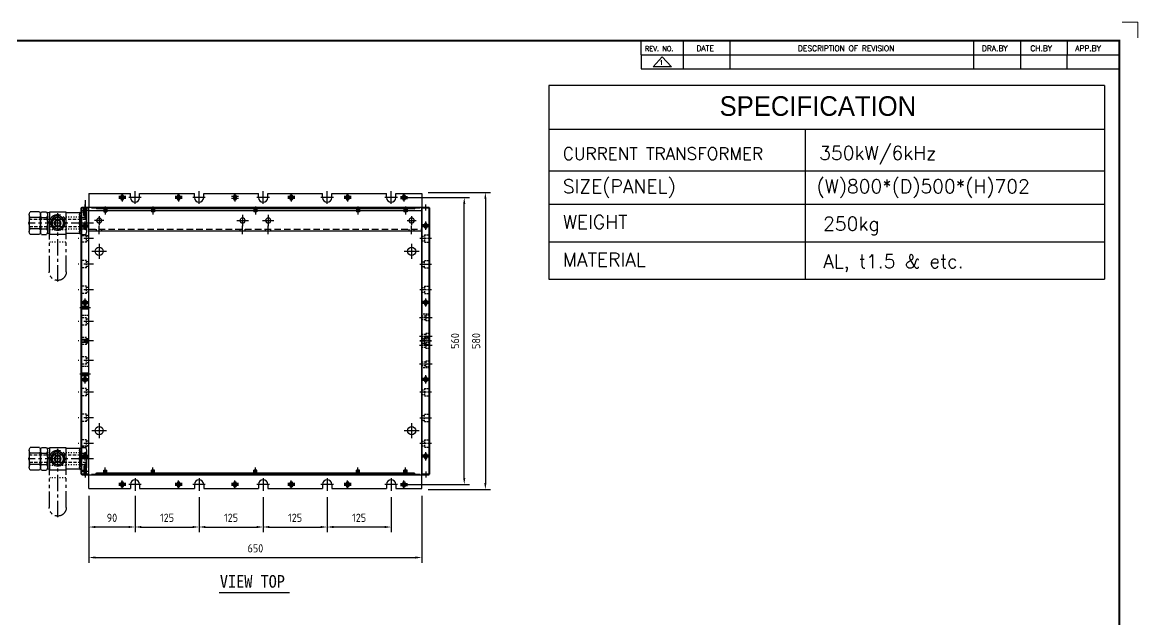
# Model space of a CAD drawing. Header units: millimetres. Extents: x 282 to 14566, y -4134 to 5341.
# Drawn here: x 3400 to 5577, y 4175 to 5341 of the extents above; entities that cross this region are included whole.
import ezdxf
from ezdxf.enums import TextEntityAlignment as Align

# ---------------------------------------------------------------- set-up
doc = ezdxf.new("R2010")
doc.units = ezdxf.units.MM
for name, pattern in [('CENTER', [50.8, 31.75, -6.35, 6.35, -6.35]), ('CENTER1', [10, 7, -1, 1, -1]), ('CENTER2', [28.575, 19.05, -3.175, 3.175, -3.175]), ('DASHED', [5, 2, -3]), ('HIDDEN', [9.525, 6.35, -3.175]), ('HIDDEN2', [4.7625, 3.175, -1.5875]), ('HIDDENX2', [19.05, 12.7, -6.35]), ('PHANTOM', [63.5, 31.75, -6.35, 6.35, -6.35, 6.35, -6.35]), ('PHANTOMX2', [5, 2.5, -0.5, 0.5, -0.5, 0.5, -0.5])]:
    doc.linetypes.add(name, pattern=pattern)
for name, color, linetype in [('ACT', 7, 'Continuous'), ('BALL-VALVE-1', 1, 'CENTER'), ('BALL-VALVE-2', 2, 'HIDDEN'), ('BALL-VALVE-3', 3, 'DASHED'), ('BALL-VALVE-4', 4, 'PHANTOM'), ('BALL-VALVE-5', 7, 'Continuous'), ('BALL-VALVE-8', 8, 'Continuous'), ('BASE', 7, 'Continuous'), ('CEN', 1, 'CENTER'), ('CENTER', 1, 'CENTER'), ('FORMAT-1', 7, 'Continuous'), ('line', 3, 'Continuous'), ('THIN', 3, 'Continuous')]:
    doc.layers.add(name, color=color, linetype=linetype)
doc.layers.add('문자', color=2, linetype='Continuous', lineweight=30)
doc.styles.add('GHS', font='romans.shx', dxfattribs={"width": 0.8, "bigfont": 'ghs.shx'})
doc.styles.add('H', font='')
doc.styles.add('HAN', font='')
doc.styles.add('RC', font='ROMANC.SHX')
doc.styles.get("Standard").update_dxf_attribs({"font": 'ISOCP.SHX', "bigfont": 'WHGTXT.SHX'})
doc.styles.get('H').set_extended_font_data('Dotum')
doc.styles.get('HAN').set_extended_font_data('GulimChe')
doc.dimstyles.new('PS-5', dxfattribs={"dimscale": 5, "dimtxt": 3.2, "dimasz": 2.5, "dimexe": 2, "dimexo": 2.5, "dimgap": 2, "dimtad": 1, "dimtoh": 1, "dimrnd": 0.05, "dimzin": 12, "dimdsep": 46, "dimtxsty": 'Standard', "dimcen": 0, "dimclrt": 2, "dimazin": 3, "dimtfac": 1, "dimtofl": 0, "dimtmove": 0, "dimatfit": 3, "dimfxl": 0, "dimtolj": 1, "dimtzin": 0, "dimarcsym": 0})

# ---------------------------------------------------------------- blocks, each defined once
blk = doc.blocks.new('A$C53025D84')
at = {"layer": 'BALL-VALVE-1'}
for p, q in [((123.8, 60.3), (123.8, -78.8)), ((181.5, -53.5), (66, -53.5))]:
    blk.add_line(p, q, dxfattribs=at)
at = {"layer": 'BALL-VALVE-2'}
for p, q in [((179.6, -46.2), (67.9, -46.2)), ((178.8, -60.8), (68.7, -60.8))]:
    blk.add_line(p, q, dxfattribs=at)
at = {"layer": 'BALL-VALVE-3'}
for p, q in [((139.4, -16.1), (108.1, -16.1)), ((108.1, -41.8), (103.6, -41.8)), ((139.4, -40.6), (108.1, -40.6)), ((166.2, -41.8), (139.4, -41.8)), ((108.1, -65.2), (103.6, -65.2)), ((166.2, -65.2), (139.4, -65.2))]:
    blk.add_line(p, q, dxfattribs=at)
at = {"layer": 'BALL-VALVE-4'}
for p, q in [((108.1, -33.4), (102.8, -33.4)), ((167, -33.4), (139.4, -33.4)), ((108.1, -73.6), (102.8, -73.6)), ((167, -73.6), (139.4, -73.6))]:
    blk.add_line(p, q, dxfattribs=at)
blk.add_lwpolyline([(107, -53.5), (107, 41.5, -1), (140.5, 41.5), (140.5, -53.5, -1), (107, -53.5, -1)], format="xyb", dxfattribs=at)
at = {"layer": 'BALL-VALVE-5'}
for p, q in [((67.9, -70), (67.9, -37.1)), ((88.3, -31.6), (69.8, -31.6)), ((88.3, -42.5), (69.8, -42.5)), ((90.2, -70), (90.2, -37.1)), ((90.2, -70), (90.2, -37.1)), ((92.1, -31.6), (101.7, -31.6)), ((92.1, -42.5), (101.7, -42.5)), ((103.6, -70), (103.6, -37.1)), ((166.2, -70), (166.2, -37.1)), ((168.1, -31.6), (177.7, -31.6)), ((168.1, -42.5), (177.7, -42.5)), ((179.6, -70), (179.6, -37.1)), ((88.3, -64.5), (69.8, -64.5)), ((92.1, -64.5), (101.7, -64.5)), ((168.1, -64.5), (177.7, -64.5)), ((88.3, -75.4), (69.8, -75.4)), ((92.1, -75.4), (101.7, -75.4)), ((168.1, -75.4), (177.7, -75.4))]:
    blk.add_line(p, q, dxfattribs=at)
for points in [[(108.1, -75.9), (139.4, -75.9), (139.4, -31.2), (108.1, -31.2)], [(123.8, -66.4), (134.9, -60), (134.9, -47.1), (123.8, -40.6), (112.6, -47.1), (112.6, -60)]]:
    blk.add_lwpolyline(points, close=True, dxfattribs=at)
for radius in [14, 11.2, 6.71]:
    blk.add_circle((123.8, -53.5), radius, dxfattribs=at)
for centre, radius, start, end in [((76.7, -37.1), 8.79, 141.4251, 218.5749), ((100.2, -53.5), 32.3, 160.1638, 199.8362), ((81.4, -37.1), 8.79, 321.4251, 38.5749), ((57.9, -53.5), 32.3, 340.1638, 19.8362), ((99, -37.1), 8.79, 141.4251, 218.5749), ((122.5, -53.5), 32.3, 160.1638, 199.8362), ((94.8, -37.1), 8.79, 321.4251, 38.5749), ((71.3, -53.5), 32.3, 340.1638, 19.8362), ((175, -37.1), 8.79, 141.4251, 218.5749), ((198.5, -53.5), 32.3, 160.1638, 199.8362), ((170.8, -37.1), 8.79, 321.4251, 38.5749), ((147.3, -53.5), 32.3, 340.1638, 19.8362), ((76.7, -70), 8.79, 141.4251, 218.5749), ((81.4, -70), 8.79, 321.4251, 38.5749), ((99, -70), 8.79, 141.4251, 218.5749), ((94.8, -70), 8.79, 321.4251, 38.5749), ((175, -70), 8.79, 141.4251, 218.5749), ((170.8, -70), 8.79, 321.4251, 38.5749)]:
    blk.add_arc(centre, radius, start, end, dxfattribs=at)
at = {"layer": 'BALL-VALVE-8'}
blk.add_circle((123.8, -53.5), 5.42, dxfattribs=at)
blk = doc.blocks.new('*D346')
at = {"color": 0, "lineweight": -2, "ltscale": 10}
for p, q in [((3619.6, 4416.1), (3619.6, 4345.5)), ((3744.6, 4413.9), (3744.6, 4345.5)), ((3632.1, 4355.5), (3732.1, 4355.5))]:
    blk.add_line(p, q, dxfattribs=at)
at = {"color": 0, "ltscale": 10}
for points in [[(3632.1, 4357.6), (3632.1, 4353.4), (3619.6, 4355.5)], [(3732.1, 4357.6), (3732.1, 4353.4), (3744.6, 4355.5)]]:
    blk.add_solid(points, dxfattribs=at)
at = {"layer": 'DEFPOINTS', "color": 0, "ltscale": 10}
for p in [(3619.6, 4428.6), (3744.6, 4426.4), (3744.6, 4355.5)]:
    blk.add_point(p, dxfattribs=at)
at = {"color": 2, "ltscale": 10, "insert": (3682.1, 4373.5), "char_height": 16, "attachment_point": 5}
blk.add_mtext('\\A1;125', dxfattribs=at)
blk = doc.blocks.new('*D347')
at = {"color": 0, "lineweight": -2, "ltscale": 10}
for p, q in [((3744.6, 4413.9), (3744.6, 4345.5)), ((3869.6, 4413.9), (3869.6, 4345.5)), ((3757.1, 4355.5), (3857.1, 4355.5))]:
    blk.add_line(p, q, dxfattribs=at)
at = {"color": 0, "ltscale": 10}
for points in [[(3757.1, 4357.6), (3757.1, 4353.4), (3744.6, 4355.5)], [(3857.1, 4357.6), (3857.1, 4353.4), (3869.6, 4355.5)]]:
    blk.add_solid(points, dxfattribs=at)
at = {"layer": 'DEFPOINTS', "color": 0, "ltscale": 10}
for p in [(3744.6, 4426.4), (3869.6, 4426.4), (3869.6, 4355.5)]:
    blk.add_point(p, dxfattribs=at)
at = {"color": 2, "ltscale": 10, "insert": (3807.1, 4373.5), "char_height": 16, "attachment_point": 5}
blk.add_mtext('\\A1;125', dxfattribs=at)
blk = doc.blocks.new('*D348')
at = {"color": 0, "lineweight": -2, "ltscale": 10}
for p, q in [((3869.6, 4413.9), (3869.6, 4345.5)), ((3994.6, 4413.9), (3994.6, 4345.5)), ((3882.1, 4355.5), (3982.1, 4355.5))]:
    blk.add_line(p, q, dxfattribs=at)
at = {"color": 0, "ltscale": 10}
for points in [[(3882.1, 4357.6), (3882.1, 4353.4), (3869.6, 4355.5)], [(3982.1, 4357.6), (3982.1, 4353.4), (3994.6, 4355.5)]]:
    blk.add_solid(points, dxfattribs=at)
at = {"layer": 'DEFPOINTS', "color": 0, "ltscale": 10}
for p in [(3869.6, 4426.4), (3994.6, 4426.4), (3994.6, 4355.5)]:
    blk.add_point(p, dxfattribs=at)
at = {"color": 2, "ltscale": 10, "insert": (3932.1, 4373.5), "char_height": 16, "attachment_point": 5}
blk.add_mtext('\\A1;125', dxfattribs=at)
blk = doc.blocks.new('*D349')
at = {"color": 0, "lineweight": -2, "ltscale": 10}
for p, q in [((3994.6, 4413.9), (3994.6, 4345.5)), ((4119.6, 4413.9), (4119.6, 4345.5)), ((4107.1, 4355.5), (4007.1, 4355.5))]:
    blk.add_line(p, q, dxfattribs=at)
at = {"color": 0, "ltscale": 10}
for points in [[(4007.1, 4357.6), (4007.1, 4353.4), (3994.6, 4355.5)], [(4107.1, 4357.6), (4107.1, 4353.4), (4119.6, 4355.5)]]:
    blk.add_solid(points, dxfattribs=at)
at = {"layer": 'DEFPOINTS', "color": 0, "ltscale": 10}
for p in [(3994.6, 4426.4), (4119.6, 4426.4), (3994.6, 4355.5)]:
    blk.add_point(p, dxfattribs=at)
at = {"color": 2, "ltscale": 10, "insert": (4057.1, 4373.5), "char_height": 16, "attachment_point": 5}
blk.add_mtext('\\A1;125', dxfattribs=at)
blk = doc.blocks.new('*D350')
at = {"color": 0, "lineweight": -2, "ltscale": 10}
for p, q in [((3529.6, 4416.1), (3529.6, 4345.5)), ((3619.6, 4413.9), (3619.6, 4345.5)), ((3607.1, 4355.5), (3542.1, 4355.5))]:
    blk.add_line(p, q, dxfattribs=at)
at = {"color": 0, "ltscale": 10}
for points in [[(3542.1, 4357.6), (3542.1, 4353.4), (3529.6, 4355.5)], [(3607.1, 4357.6), (3607.1, 4353.4), (3619.6, 4355.5)]]:
    blk.add_solid(points, dxfattribs=at)
at = {"layer": 'DEFPOINTS', "color": 0, "ltscale": 10}
for p in [(3529.6, 4428.6), (3619.6, 4426.4), (3529.6, 4355.5)]:
    blk.add_point(p, dxfattribs=at)
at = {"color": 2, "ltscale": 10, "insert": (3574.6, 4373.5), "char_height": 16, "attachment_point": 5}
blk.add_mtext('\\A1;90', dxfattribs=at)
blk = doc.blocks.new('*D351')
at = {"color": 0, "lineweight": -2, "ltscale": 10}
for p, q in [((3529.6, 4416.1), (3529.6, 4285.9)), ((4179.6, 4416.1), (4179.6, 4285.9)), ((3542.1, 4295.9), (4167.1, 4295.9))]:
    blk.add_line(p, q, dxfattribs=at)
at = {"color": 0, "ltscale": 10}
for points in [[(3542.1, 4298), (3542.1, 4293.9), (3529.6, 4295.9)], [(4167.1, 4298), (4167.1, 4293.9), (4179.6, 4295.9)]]:
    blk.add_solid(points, dxfattribs=at)
at = {"layer": 'DEFPOINTS', "color": 0, "ltscale": 10}
for p in [(3529.6, 4428.6), (4179.6, 4428.6), (4179.6, 4295.9)]:
    blk.add_point(p, dxfattribs=at)
at = {"color": 2, "ltscale": 10, "insert": (3854.6, 4313.9), "char_height": 16, "attachment_point": 5}
blk.add_mtext('\\A1;650', dxfattribs=at)
blk = doc.blocks.new('*D352')
at = {"color": 0, "lineweight": -2, "ltscale": 10}
for p, q in [((4144.3, 4998.6), (4272.3, 4998.6)), ((4262.3, 4451.1), (4262.3, 4986.1)), ((4144.3, 4438.6), (4272.3, 4438.6))]:
    blk.add_line(p, q, dxfattribs=at)
at = {"color": 0, "ltscale": 10}
for points in [[(4260.2, 4986.1), (4264.4, 4986.1), (4262.3, 4998.6)], [(4260.2, 4451.1), (4264.4, 4451.1), (4262.3, 4438.6)]]:
    blk.add_solid(points, dxfattribs=at)
at = {"layer": 'DEFPOINTS', "color": 0, "ltscale": 10}
for p in [(4131.8, 4998.6), (4262.3, 4998.6), (4131.8, 4438.6)]:
    blk.add_point(p, dxfattribs=at)
at = {"color": 2, "ltscale": 10, "insert": (4244.3, 4718.6), "char_height": 16, "attachment_point": 5, "rotation": 90}
blk.add_mtext('\\A1;560', dxfattribs=at)
blk = doc.blocks.new('*D353')
at = {"color": 0, "lineweight": -2, "ltscale": 10}
for p, q in [((4192.1, 5008.6), (4313.5, 5008.6)), ((4303.5, 4996.1), (4303.5, 4441.1)), ((4192.1, 4428.6), (4313.5, 4428.6))]:
    blk.add_line(p, q, dxfattribs=at)
at = {"color": 0, "ltscale": 10}
for points in [[(4301.4, 4996.1), (4305.6, 4996.1), (4303.5, 5008.6)], [(4301.4, 4441.1), (4305.6, 4441.1), (4303.5, 4428.6)]]:
    blk.add_solid(points, dxfattribs=at)
at = {"layer": 'DEFPOINTS', "color": 0, "ltscale": 10}
for p in [(4179.6, 5008.6), (4179.6, 4428.6), (4303.5, 4428.6)]:
    blk.add_point(p, dxfattribs=at)
at = {"color": 2, "ltscale": 10, "insert": (4285.5, 4718.6), "char_height": 16, "attachment_point": 5, "rotation": 90}
blk.add_mtext('\\A1;580', dxfattribs=at)
blk = doc.blocks.new('re2')
at = {"color": 180}
for p, q in [((0, 0), (0, -4.55)), ((6.87, -0.64), (3.86, -3.91)), ((6.87, -0.64), (9.88, -3.91)), ((13.74, -4.55), (13.74, 0)), ((28.97, -4.55), (28.97, 0)), ((108.25, -4.55), (108.25, 0)), ((123.49, -4.55), (123.49, 0)), ((138.64, -4.55), (138.64, 0)), ((0, -4.55), (155.53, -4.55)), ((9.88, -3.91), (3.86, -3.91))]:
    blk.add_line(p, q, dxfattribs=at)
at = {"color": 2, "style": 'RC', "oblique": 15}
blk.add_attdef('REV.NO', text='', height=1.56, dxfattribs=at).set_placement((6.59, -2.56), align=Align.MIDDLE_CENTER)
blk.add_attdef('-1', text='', height=1.56, dxfattribs=at).set_placement((9.37, -1.66), align=Align.MIDDLE_LEFT)
at = {"color": 2, "style": 'HAN'}
for tag, p in [('REV.-DATE', (21.36, -2.28)), ('DRA.BY', (115.87, -2.28)), ('CH.BY', (131.07, -2.28)), ('APP.BY', (147.09, -2.28))]:
    blk.add_attdef(tag, text='', height=2.5, dxfattribs=at).set_placement(p, align=Align.MIDDLE_CENTER)
blk.add_attdef('DESCRIPTION-OF-REVISION', text='', height=2.5, dxfattribs=at).set_placement((31.61, -2.28), align=Align.MIDDLE_LEFT)
blk = doc.blocks.new('format-2')
at = {"color": 3, "lineweight": 9}
for p in [(604, 422), (609, 417)]:
    blk.add_line(p, (609, 422), dxfattribs=at)
at = {"color": 180}
for p, q in [((447.47, 411.45), (447.47, 416)), ((461.21, 411.45), (461.21, 416)), ((476.44, 411.45), (476.44, 416)), ((555.72, 411.45), (555.72, 416)), ((570.95, 411.45), (570.95, 416)), ((586.11, 411.45), (586.11, 416)), ((447.47, 411.45), (603, 411.45))]:
    blk.add_line(p, q, dxfattribs=at)
at = {"layer": 'FORMAT-1', "color": 7, "const_width": 0.7}
blk.add_lwpolyline([(18, 6), (18, 416), (603, 416), (603, 6)], close=True, dxfattribs=at)
at = {"color": 2, "style": 'RC'}
for s, height, p in [('REV. NO.', 1.56, (448.73, 412.65)), ('DATE', 1.788, (465.45, 412.64)), ('DESCRIPTION OF REVISION', 1.7875, (498.48, 412.64)), ('DRA.BY', 1.788, (558.33, 412.64)), ('CH.BY', 1.788, (574.09, 412.64)), ('APP.BY', 1.788, (588.68, 412.64))]:
    blk.add_text(s, height=height, dxfattribs=at).set_placement(p)
at = {"style": 'HAN'}
for tag, height, p in [('MODEL-NAME', 3, (574.6, 32.53)), ('SCALE', 2.7, (509.31, 27.29)), ('PART-NAME', 3, (574.6, 27.29)), ('DRA-BY', 3, (449.22, 20.44)), ('CH-BY', 3, (465.71, 20.44)), ('APP-BY', 3, (482.2, 20.44)), ('PART-NO', 3, (574.6, 22.01)), ('관련업체명', 3, (524.09, 10.29)), ('DRA-DATE', 2.5, (449.22, 8.48)), ('CH-DATE', 2.5, (465.71, 8.48)), ('APP-DATE', 2.5, (482.2, 8.48))]:
    blk.add_attdef(tag, text='', height=height, dxfattribs=at).set_placement(p, align=Align.MIDDLE_CENTER)
blk = doc.blocks.new('A$C4AA64E7E')
at = {"color": 3}
for p, q in [((-20, 0), (-20, -40)), ((-20, 0), (630, 0)), ((630, 0), (630, -40)), ((-20, -40), (630, -40))]:
    blk.add_line(p, q, dxfattribs=at)
at = {"color": 2, "linetype": 'HIDDENX2', "ltscale": 3}
for p, q in [((-5, 0), (-5, -3)), ((5, 0), (5, -3)), ((275, 0), (275, -3)), ((285, 0), (285, -3)), ((325, 0), (325, -3)), ((335, 0), (335, -3)), ((605, 0), (605, -3)), ((615, 0), (615, -3))]:
    blk.add_line(p, q, dxfattribs=at)
at = {"color": 1, "linetype": 'CENTER', "ltscale": 3}
for p, q in [((0, 6.5), (0, -9.5)), ((280, 6.5), (280, -9.5)), ((330, 6.5), (330, -9.5)), ((610, 6.5), (610, -9.5)), ((8.9, -20), (-8.9, -20)), ((0, -28.9), (0, -11.1)), ((268.8, -20), (291.2, -20)), ((280, -31.2), (280, -8.8)), ((318.8, -20), (341.2, -20)), ((330, -31.2), (330, -8.8)), ((601.1, -20), (618.9, -20)), ((610, -28.9), (610, -11.1))]:
    blk.add_line(p, q, dxfattribs=at)
at = {"color": 2, "linetype": 'HIDDENX2'}
blk.add_line((-20, -3), (630, -3), dxfattribs=at)
at = {"color": 3}
for centre in [(0, -20), (280, -20), (330, -20), (610, -20)]:
    blk.add_circle(centre, 5, dxfattribs=at)
blk = doc.blocks.new('A$C730D6423')
at = {"linetype": 'HIDDEN2'}
for p, q in [((-304.5, 0), (-304.5, -5)), ((-295.5, 0), (-295.5, -5)), ((-202.5, -15), (-202.5, 0)), ((-154.5, 0), (-154.5, -5)), ((-145.5, 0), (-145.5, -5)), ((-97.5, -15), (-97.5, 0)), ((-4.5, 0), (-4.5, -5)), ((4.5, 0), (4.5, -5)), ((-307, -5), (-293, -5)), ((-307, -5), (-307, -15)), ((-293, -5), (-293, -15)), ((-157, -5), (-143, -5)), ((-157, -5), (-157, -15)), ((-143, -5), (-143, -15)), ((-7, -5), (7, -5)), ((-7, -5), (-7, -15)), ((7, -5), (7, -15))]:
    blk.add_line(p, q, dxfattribs=at)
at = {"color": 1, "linetype": 'CENTER1'}
for p, q in [((-300, 4), (-300, -19)), ((-150, 4), (-150, -19)), ((0, 4), (0, -19))]:
    blk.add_line(p, q, dxfattribs=at)
at = {"color": 1, "linetype": 'CENTER', "ltscale": 3}
for p, q in [((-379.5, -7.5), (-370.5, -7.5)), ((-375, -12), (-375, -3)), ((-229.5, -7.5), (-220.5, -7.5)), ((-225, -12), (-225, -3)), ((-79.5, -7.5), (-70.5, -7.5)), ((-75, -12), (-75, -3)), ((70.5, -7.5), (79.5, -7.5)), ((75, -12), (75, -3))]:
    blk.add_line(p, q, dxfattribs=at)
at = {"color": 2, "ltscale": 10}
blk.add_lwpolyline([(-410, 0), (110, 0), (110, -15), (-410, -15)], close=True, dxfattribs=at)
at = {"color": 3}
for centre in [(-375, -7.5), (-225, -7.5), (-75, -7.5), (75, -7.5)]:
    blk.add_circle(centre, 2.1, dxfattribs=at)
for centre in [(-375, -7.5), (-225, -7.5), (-75, -7.5), (75, -7.5)]:
    blk.add_arc(centre, 2.5, 255.409, 195.034)
blk = doc.blocks.new('A$C2B563C5A')
at = {"linetype": 'HIDDEN2'}
for p, q in [((-407, 5), (-407, 15)), ((-407, 5), (-393, 5)), ((-404.5, 0), (-404.5, 5)), ((-395.5, 0), (-395.5, 5)), ((-393, 5), (-393, 15)), ((-307, 5), (-307, 15)), ((-307, 5), (-293, 5)), ((-304.5, 0), (-304.5, 5)), ((-295.5, 0), (-295.5, 5)), ((-293, 5), (-293, 15)), ((-252.5, 15), (-252.5, 0)), ((-207, 5), (-207, 15)), ((-207, 5), (-193, 5)), ((-204.5, 0), (-204.5, 5)), ((-195.5, 0), (-195.5, 5)), ((-193, 5), (-193, 15)), ((-147.5, 15), (-147.5, 0)), ((-107, 5), (-107, 15)), ((-107, 5), (-93, 5)), ((-104.5, 0), (-104.5, 5)), ((-95.5, 0), (-95.5, 5)), ((-93, 5), (-93, 15)), ((-7, 5), (-7, 15)), ((-7, 5), (7, 5)), ((-4.5, 0), (-4.5, 5)), ((4.5, 0), (4.5, 5)), ((7, 5), (7, 15))]:
    blk.add_line(p, q, dxfattribs=at)
at = {"color": 1, "linetype": 'CENTER1'}
for p, q in [((-400, 19), (-400, -4)), ((-300, 19), (-300, -4)), ((-200, 19), (-200, -4)), ((-100, 19), (-100, -4)), ((0, 19), (0, -4))]:
    blk.add_line(p, q, dxfattribs=at)
at = {"color": 251, "linetype": 'HIDDEN2'}
for p, q in [((-250.5, 15), (-250.5, 7.5)), ((-250.5, 7.5), (-239.5, 7.5)), ((-248.5, 7.5), (-248.5, 0)), ((-241.5, 7.5), (-241.5, 0)), ((-239.5, 15), (-239.5, 7.5)), ((-214.5, 15), (-214.5, 7.5)), ((-214.5, 7.5), (-203.5, 7.5)), ((-212.5, 7.5), (-212.5, 0)), ((-205.5, 7.5), (-205.5, 0)), ((-203.5, 15), (-203.5, 7.5)), ((-196.5, 15), (-196.5, 7.5)), ((-196.5, 7.5), (-185.5, 7.5)), ((-194.5, 7.5), (-194.5, 0)), ((-187.5, 7.5), (-187.5, 0)), ((-185.5, 15), (-185.5, 7.5)), ((-160.5, 15), (-160.5, 7.5)), ((-160.5, 7.5), (-149.5, 7.5)), ((-158.5, 7.5), (-158.5, 0)), ((-151.5, 7.5), (-151.5, 0)), ((-149.5, 15), (-149.5, 7.5))]:
    blk.add_line(p, q, dxfattribs=at)
at = {"color": 251, "linetype": 'CENTER1'}
for p, q in [((-245, 20), (-245, -5)), ((-209, 20), (-209, -5)), ((-191, 20), (-191, -5)), ((-155, 20), (-155, -5))]:
    blk.add_line(p, q, dxfattribs=at)
at = {"color": 2, "ltscale": 10}
blk.add_lwpolyline([(-460, 0), (60, 0), (60, 15), (-460, 15)], close=True, dxfattribs=at)
blk = doc.blocks.new('A$C50693D2F')
at = {"color": 0, "linetype": 'HIDDEN', "ltscale": 10}
for p, q in [((17.3, -6.1), (17.3, -11.1)), ((18.9, -6.5), (18.9, -10.6))]:
    blk.add_line(p, q, dxfattribs=at)
for points in [[(2.3, -6.1), (2.7, -6.5), (2.7, -10.6), (2.3, -11.1)], [(2.7, -6.5), (18.9, -6.5), (20.1, -8.6), (18.9, -10.6), (2.7, -10.6)]]:
    blk.add_lwpolyline(points, dxfattribs=at)
at = {"layer": 'CENTER', "ltscale": 10}
blk.add_line((-0.7, -8.6), (23.1, -8.6), dxfattribs=at)
at = {"layer": 'THIN', "color": 0, "linetype": 'HIDDEN', "ltscale": 10}
for points in [[(2.3, -6.1), (17.3, -6.1), (18, -6.5)], [(18, -10.6), (17.3, -11.1), (2.3, -11.1)]]:
    blk.add_lwpolyline(points, dxfattribs=at)
blk = doc.blocks.new('A$C2F7F5A27')
at = {"color": 2}
for p, q in [((260, 0), (-260, 0)), ((-260, 0), (-260, -15)), ((260, 0), (260, -15)), ((260, -15), (-260, -15))]:
    blk.add_line(p, q, dxfattribs=at)
at = {"color": 0, "linetype": 'HIDDEN2'}
for p, q in [((-255, 0), (-255, -15)), ((-205, 0), (-205, -15)), ((-204.5, 0), (-204.5, -5)), ((-195.5, 0), (-195.5, -5)), ((-154.5, 0), (-154.5, -5)), ((-145.5, 0), (-145.5, -5)), ((-104.5, 0), (-104.5, -5)), ((-95.5, 0), (-95.5, -5)), ((-50, 0), (-50, -15)), ((-42.5, 0), (-42.5, -5)), ((-33.5, 0), (-33.5, -5)), ((-4.5, 0), (-4.5, -5)), ((-3, 0), (-3, -15)), ((3, 0), (3, -15)), ((4.5, 0), (4.5, -5)), ((33.5, 0), (33.5, -5)), ((42.5, 0), (42.5, -5)), ((50, 0), (50, -15)), ((95.5, 0), (95.5, -5)), ((104.5, 0), (104.5, -5)), ((145.5, 0), (145.5, -5)), ((154.5, 0), (154.5, -5)), ((195.5, 0), (195.5, -5)), ((204.5, 0), (204.5, -5)), ((205, 0), (205, -15)), ((255, 0), (255, -15)), ((-193, -5), (-207, -5)), ((-207, -5), (-207, -15)), ((-193, -5), (-193, -15)), ((-143, -5), (-157, -5)), ((-157, -5), (-157, -15)), ((-143, -5), (-143, -15)), ((-93, -5), (-107, -5)), ((-107, -5), (-107, -15)), ((-93, -5), (-93, -15)), ((-31, -5), (-45, -5)), ((-45, -5), (-45, -15)), ((-31, -5), (-31, -15)), ((7, -5), (-7, -5)), ((-7, -5), (-7, -15)), ((7, -5), (7, -15)), ((45, -5), (31, -5)), ((31, -5), (31, -15)), ((45, -5), (45, -15)), ((107, -5), (93, -5)), ((93, -5), (93, -15)), ((107, -5), (107, -15)), ((157, -5), (143, -5)), ((143, -5), (143, -15)), ((157, -5), (157, -15)), ((207, -5), (193, -5)), ((193, -5), (193, -15)), ((207, -5), (207, -15))]:
    blk.add_line(p, q, dxfattribs=at)
at = {"color": 1, "linetype": 'CENTER', "ltscale": 3}
for p, q in [((-229.6, -7.5), (-220.4, -7.5)), ((-225, -2.9), (-225, -12.1)), ((-79.6, -7.5), (-70.4, -7.5)), ((-75, -2.9), (-75, -12.1)), ((70.4, -7.5), (79.6, -7.5)), ((75, -2.9), (75, -12.1)), ((220.4, -7.5), (229.6, -7.5)), ((225, -2.9), (225, -12.1))]:
    blk.add_line(p, q, dxfattribs=at)
at = {"color": 251, "linetype": 'HIDDEN', "ltscale": 10}
for points in [[(-62, 0), (-62.5, -0.5), (-67.5, -0.5), (-68, 0)], [(3, 0), (2.5, -0.5), (-2.5, -0.5), (-3, 0)], [(68, 0), (67.5, -0.5), (62.5, -0.5), (62, 0)], [(-62, -15), (-62.5, -14.5), (-67.5, -14.5), (-68, -15)], [(-67.5, -14.5), (-67.5, -0.5)], [(-62.5, -0.5), (-62.5, -14.5)], [(3, -15), (2.5, -14.5), (-2.5, -14.5), (-3, -15)], [(-2.5, -14.5), (-2.5, -0.5)], [(2.5, -0.5), (2.5, -14.5)], [(68, -15), (67.5, -14.5), (62.5, -14.5), (62, -15)], [(62.5, -14.5), (62.5, -0.5)], [(67.5, -0.5), (67.5, -14.5)]]:
    blk.add_lwpolyline(points, dxfattribs=at)
at = {"color": 3}
for centre in [(-225, -7.5), (-75, -7.5), (75, -7.5), (225, -7.5)]:
    blk.add_circle(centre, 2.1, dxfattribs=at)
for centre in [(-225, -7.5), (-75, -7.5), (75, -7.5), (225, -7.5)]:
    blk.add_arc(centre, 2.5, 344.966, 284.591)
at = {"layer": 'CEN', "color": 6, "linetype": 'CENTER2'}
for p, q in [((-230, 8.8), (-230, -21.2)), ((230, 8.8), (230, -21.2))]:
    blk.add_line(p, q, dxfattribs=at)
at = {"layer": 'CEN', "linetype": 'CENTER2'}
for p, q in [((-200, 8.8), (-200, -21.2)), ((-200, 8.8), (-200, -21.2)), ((-150, 8.8), (-150, -21.2)), ((-150, 8.8), (-150, -21.2)), ((-100, 8.8), (-100, -21.2)), ((-100, 8.8), (-100, -21.2)), ((-38, 8.8), (-38, -21.2)), ((-38, 8.8), (-38, -21.2)), ((0, 8.8), (0, -21.2)), ((0, 8.8), (0, -21.2)), ((38, 8.8), (38, -21.2)), ((38, 8.8), (38, -21.2)), ((100, 8.8), (100, -21.2)), ((100, 8.8), (100, -21.2)), ((150, 8.8), (150, -21.2)), ((150, 8.8), (150, -21.2)), ((200, 8.8), (200, -21.2)), ((200, 8.8), (200, -21.2)), ((-275, -7.5), (-245, -7.5))]:
    blk.add_line(p, q, dxfattribs=at)
at = {"layer": 'CENTER', "linetype": 'PHANTOMX2', "ltscale": 10}
for p, q in [((-65, 3), (-65, -18)), ((65, 3), (65, -18))]:
    blk.add_line(p, q, dxfattribs=at)
at = {"layer": 'THIN', "color": 251, "linetype": 'HIDDEN', "ltscale": 10}
for points in [[(-68, -15), (-68, 0)], [(-62, 0), (-62, -15)], [(-3, -15), (-3, 0)], [(3, 0), (3, -15)], [(62, -15), (62, 0)], [(68, 0), (68, -15)]]:
    blk.add_lwpolyline(points, dxfattribs=at)
at = {"ltscale": 10}
blk.add_blockref('A$C50693D2F', (-262.3, 1.1), dxfattribs=at)
at = {"ltscale": 10, "xscale": -1}
blk.add_blockref('A$C50693D2F', (262.3, 1.1), dxfattribs=at)
blk = doc.blocks.new('A$C1A602C20')
at = {"color": 3}
for p, q in [((503.2, -121.5), (-116.8, -121.5)), ((-116.8, -123.5), (-116.8, -121.5)), ((503.2, -123.5), (-116.8, -123.5)), ((503.2, -123.5), (503.2, -121.5))]:
    blk.add_line(p, q, dxfattribs=at)
for p, q in [((-102.8, -115.5), (-96.8, -115.5)), ((-102.8, -121.5), (-102.8, -115.5)), ((-101.8, -121.5), (-101.8, -115.5)), ((-97.8, -121.5), (-97.8, -115.5)), ((-96.8, -121.5), (-96.8, -115.5)), ((-9.8, -121.5), (-9.8, -115.5)), ((-3.8, -115.5), (-9.8, -115.5)), ((-8.8, -121.5), (-8.8, -115.5)), ((-4.8, -121.5), (-4.8, -115.5)), ((-3.8, -121.5), (-3.8, -115.5)), ((190.2, -121.5), (190.2, -115.5)), ((196.2, -115.5), (190.2, -115.5)), ((191.2, -121.5), (191.2, -115.5)), ((195.2, -121.5), (195.2, -115.5)), ((196.2, -121.5), (196.2, -115.5)), ((390.2, -121.5), (390.2, -115.5)), ((396.2, -115.5), (390.2, -115.5)), ((391.2, -121.5), (391.2, -115.5)), ((395.2, -121.5), (395.2, -115.5)), ((396.2, -121.5), (396.2, -115.5)), ((483.2, -121.5), (483.2, -115.5)), ((489.2, -115.5), (483.2, -115.5)), ((484.2, -121.5), (484.2, -115.5)), ((488.2, -121.5), (488.2, -115.5)), ((489.2, -121.5), (489.2, -115.5))]:
    blk.add_line(p, q)
at = {"color": 1, "linetype": 'CENTER', "ltscale": 3}
for p, q in [((-99.8, -126.3), (-99.8, -110.3)), ((-6.8, -126.3), (-6.8, -110.3)), ((193.2, -126.3), (193.2, -110.3)), ((393.2, -126.3), (393.2, -110.3)), ((486.2, -126.3), (486.2, -110.3))]:
    blk.add_line(p, q, dxfattribs=at)
at = {"color": 2, "linetype": 'HIDDEN', "ltscale": 10}
for p, q in [((-94.8, -123.5), (-94.8, -121.5)), ((481.2, -123.5), (481.2, -121.5))]:
    blk.add_line(p, q, dxfattribs=at)
blk = doc.blocks.new('A$C78A654AC')
at = {"ltscale": 10}
h = blk.add_hatch(color=256, dxfattribs=at)
h.dxf.hatch_style = 1
h.paths.add_polyline_path([(-575, -22, -0.414214), (-577, -20), (-575, -20)])
h = blk.add_hatch(color=256, dxfattribs=at)
h.dxf.hatch_style = 1
h.paths.add_polyline_path([(45, -22, 0.414214), (47, -20), (45, -20)])
h = blk.add_hatch(color=256, dxfattribs=at)
h.dxf.hatch_style = 1
h.paths.add_polyline_path([(-575, -538, 0.414214), (-577, -540), (-575, -540)])
h = blk.add_hatch(color=256, dxfattribs=at)
h.dxf.hatch_style = 1
h.paths.add_polyline_path([(45, -538, -0.414214), (47, -540), (45, -540)])
at = {"color": 3}
for p, q in [((-590, 8), (-509, 8)), ((-590, 8), (-590, -18.5)), ((-528, 2), (-528, -2)), ((-522, -2), (-522, 2)), ((-509, 0), (-509, 8)), ((-491, 8), (-384, 8)), ((-491, 0), (-491, 8)), ((-418, 2), (-418, -2)), ((-412, -2), (-412, 2)), ((-384, 0), (-384, 8)), ((-366, 8), (-259, 8)), ((-366, 0), (-366, 8)), ((-308, 2), (-308, -2)), ((-302, -2), (-302, 2)), ((-259, 0), (-259, 8)), ((-241, 8), (-134, 8)), ((-241, 0), (-241, 8)), ((-198, 2), (-198, -2)), ((-192, -2), (-192, 2)), ((-134, 0), (-134, 8)), ((-116, 8), (-9, 8)), ((-116, 0), (-116, 8)), ((-88, 2), (-88, -2)), ((-82, -2), (-82, 2)), ((-9, 0), (-9, 8)), ((9, 8), (60, 8)), ((9, 0), (9, 8)), ((22, -2), (22, 2)), ((28, 2), (28, -2)), ((60, 8), (60, -18.5)), ((-604, -18.5), (74, -18.5)), ((-604, -541.5), (-604, -18.5)), ((74, -541.5), (74, -18.5)), ((-600.5, -57), (-600.5, -53)), ((-594.5, -57), (-594.5, -53)), ((64.5, -57), (64.5, -53)), ((70.5, -57), (70.5, -53)), ((-600.5, -207), (-600.5, -203)), ((-594.5, -203), (-594.5, -207)), ((64.5, -203), (64.5, -207)), ((70.5, -207), (70.5, -203)), ((-600.5, -357), (-600.5, -353)), ((-594.5, -353), (-594.5, -357)), ((64.5, -353), (64.5, -357)), ((70.5, -357), (70.5, -353)), ((-600.5, -507), (-600.5, -503)), ((-594.5, -503), (-594.5, -507)), ((64.5, -503), (64.5, -507)), ((70.5, -507), (70.5, -503)), ((-604, -541.5), (74, -541.5)), ((-590, -568), (-590, -541.5)), ((60, -568), (60, -541.5)), ((-528, -562), (-528, -558)), ((-522, -558), (-522, -562)), ((-509, -560), (-509, -568)), ((-491, -560), (-491, -568)), ((-418, -562), (-418, -558)), ((-412, -558), (-412, -562)), ((-384, -560), (-384, -568)), ((-366, -560), (-366, -568)), ((-308, -562), (-308, -558)), ((-302, -558), (-302, -562)), ((-259, -560), (-259, -568)), ((-241, -560), (-241, -568)), ((-198, -562), (-198, -558)), ((-192, -558), (-192, -562)), ((-134, -560), (-134, -568)), ((-116, -560), (-116, -568)), ((-88, -562), (-88, -558)), ((-82, -558), (-82, -562)), ((-9, -560), (-9, -568)), ((9, -560), (9, -568)), ((22, -558), (22, -562)), ((28, -562), (28, -558)), ((-590, -568), (-509, -568)), ((-491, -568), (-384, -568)), ((-366, -568), (-259, -568)), ((-241, -568), (-134, -568)), ((-116, -568), (-9, -568)), ((9, -568), (60, -568))]:
    blk.add_line(p, q, dxfattribs=at)
at = {"color": 1, "linetype": 'CENTER', "ltscale": 3}
for p, q in [((-518.2, 2), (-531.8, 2)), ((-518.2, 0), (-531.8, 0)), ((-525, 8), (-525, -8)), ((-487.8, 0), (-512.2, 0)), ((-500, -12.2), (-500, 12.2)), ((-408.2, 2), (-421.8, 2)), ((-408.2, 0), (-421.8, 0)), ((-415, 8), (-415, -8)), ((-362.8, 0), (-387.2, 0)), ((-375, -12.2), (-375, 12.2)), ((-298.2, 2), (-311.8, 2)), ((-305, 8), (-305, -8)), ((-237.8, 0), (-262.2, 0)), ((-250, -12.2), (-250, 12.2)), ((-188.2, 2), (-201.8, 2)), ((-188.2, 0), (-201.8, 0)), ((-195, 8), (-195, -8)), ((-112.8, 0), (-137.2, 0)), ((-125, -12.2), (-125, 12.2)), ((-78.2, 2), (-91.8, 2)), ((-78.2, 0), (-91.8, 0)), ((-85, 8), (-85, -8)), ((12.2, 0), (-12.2, 0)), ((0, -12.2), (0, 12.2)), ((18.2, 2), (31.8, 2)), ((31.8, 0), (18.2, 0)), ((25, 8), (25, -8)), ((-597.5, -25), (-597.5, -13.5)), ((-518.2, -2), (-531.8, -2)), ((-408.2, -2), (-421.8, -2)), ((-298.2, -2), (-311.8, -2)), ((-188.2, -2), (-201.8, -2)), ((-78.2, -2), (-91.8, -2)), ((18.2, -2), (31.8, -2)), ((67.5, -25), (67.5, -13.5)), ((-604.2, -53), (-590.7, -53)), ((-604.2, -55), (-590.7, -55)), ((-604.2, -57), (-590.7, -57)), ((-597.5, -63), (-597.5, -47)), ((74.2, -53), (60.7, -53)), ((60.7, -55), (74.2, -55)), ((74.2, -57), (60.7, -57)), ((67.5, -63), (67.5, -47)), ((-584.4, -105), (-555.6, -105)), ((-570, -90.6), (-570, -119.4)), ((25.6, -105), (54.4, -105)), ((40, -90.6), (40, -119.4)), ((-604.2, -203), (-590.7, -203)), ((-604.2, -205), (-590.7, -205)), ((-604.2, -207), (-590.7, -207)), ((-597.5, -213), (-597.5, -197)), ((74.2, -203), (60.7, -203)), ((60.7, -205), (74.2, -205)), ((74.2, -207), (60.7, -207)), ((67.5, -213), (67.5, -197)), ((-597.5, -363), (-597.5, -347)), ((67.5, -363), (67.5, -347)), ((-604.2, -353), (-590.7, -353)), ((-604.2, -355), (-590.7, -355)), ((-604.2, -357), (-590.7, -357)), ((74.2, -353), (60.7, -353)), ((60.7, -355), (74.2, -355)), ((74.2, -357), (60.7, -357)), ((-584.4, -455), (-555.6, -455)), ((-570, -440.6), (-570, -469.4)), ((25.6, -455), (54.4, -455)), ((40, -440.6), (40, -469.4)), ((-597.5, -513), (-597.5, -497)), ((67.5, -513), (67.5, -497)), ((-604.2, -503), (-590.7, -503)), ((-604.2, -505), (-590.7, -505)), ((-604.2, -507), (-590.7, -507)), ((74.2, -503), (60.7, -503)), ((60.7, -505), (74.2, -505)), ((74.2, -507), (60.7, -507)), ((-597.5, -535), (-597.5, -546.5)), ((67.5, -535), (67.5, -546.5)), ((-518.2, -558), (-531.8, -558)), ((-518.2, -560), (-531.8, -560)), ((-518.2, -562), (-531.8, -562)), ((-525, -568), (-525, -552)), ((-487.8, -560), (-512.2, -560)), ((-500, -547.8), (-500, -572.2)), ((-408.2, -558), (-421.8, -558)), ((-408.2, -560), (-421.8, -560)), ((-408.2, -562), (-421.8, -562)), ((-415, -568), (-415, -552)), ((-362.8, -560), (-387.2, -560)), ((-375, -547.8), (-375, -572.2)), ((-298.2, -558), (-311.8, -558)), ((-298.2, -560), (-311.8, -560)), ((-298.2, -562), (-311.8, -562)), ((-305, -568), (-305, -552)), ((-237.8, -560), (-262.2, -560)), ((-250, -547.8), (-250, -572.2)), ((-188.2, -558), (-201.8, -558)), ((-188.2, -560), (-201.8, -560)), ((-188.2, -562), (-201.8, -562)), ((-195, -568), (-195, -552)), ((-112.8, -560), (-137.2, -560)), ((-125, -547.8), (-125, -572.2)), ((-78.2, -558), (-91.8, -558)), ((-78.2, -560), (-91.8, -560)), ((-78.2, -562), (-91.8, -562)), ((-85, -568), (-85, -552)), ((12.2, -560), (-12.2, -560)), ((0, -547.8), (0, -572.2)), ((18.2, -558), (31.8, -558)), ((31.8, -560), (18.2, -560)), ((18.2, -562), (31.8, -562)), ((25, -568), (25, -552))]:
    blk.add_line(p, q, dxfattribs=at)
at = {"color": 2, "linetype": 'HIDDENX2'}
for p, q in [((-604, -20), (74, -20)), ((-600.5, -20), (-600.5, -18.5)), ((-594.5, -20), (-594.5, -18.5)), ((64.5, -20), (64.5, -18.5)), ((70.5, -20), (70.5, -18.5)), ((-604, -540), (74, -540)), ((-600.5, -540), (-600.5, -541.5)), ((-594.5, -540), (-594.5, -541.5)), ((-565, -540), (-565, -541.5)), ((35, -540), (35, -541.5)), ((64.5, -540), (64.5, -541.5)), ((70.5, -540), (70.5, -541.5))]:
    blk.add_line(p, q, dxfattribs=at)
at = {"color": 3}
for centre in [(-570, -105), (40, -105), (-570, -455), (40, -455)]:
    blk.add_circle(centre, 8, dxfattribs=at)
for centre, radius, start, end in [((-525, 2), 3, 0, 180), ((-500, 0), 9, 180, 0), ((-415, 2), 3, 0, 180), ((-375, 0), 9, 180, 0), ((-305, 2), 3, 0, 180), ((-250, 0), 9, 180, 0), ((-195, 2), 3, 0, 180), ((-125, 0), 9, 180, 0), ((-85, 2), 3, 0, 180), ((0, 0), 9, 180, 0), ((25, 2), 3, 0, 180), ((-525, -2), 3, 180, 0), ((-415, -2), 3, 180, 0), ((-305, -2), 3, 180, 0), ((-195, -2), 3, 180, 0), ((-85, -2), 3, 180, 0), ((25, -2), 3, 180, 0), ((-597.5, -53), 3, 0, 180), ((-597.5, -57), 3, 180, 0), ((67.5, -53), 3, 0, 180), ((67.5, -57), 3, 180, 0), ((-597.5, -203), 3, 0, 180), ((-597.5, -207), 3, 180, 0), ((67.5, -203), 3, 0, 180), ((67.5, -207), 3, 180, 0), ((-597.5, -353), 3, 0, 180), ((-597.5, -357), 3, 180, 0), ((67.5, -353), 3, 0, 180), ((67.5, -357), 3, 180, 0), ((-597.5, -503), 3, 0, 180), ((67.5, -503), 3, 0, 180), ((-597.5, -507), 3, 180, 0), ((67.5, -507), 3, 180, 0), ((-525, -558), 3, 0, 180), ((-525, -562), 3, 180, 0), ((-500, -560), 9, 0, 180), ((-415, -558), 3, 0, 180), ((-415, -562), 3, 180, 0), ((-375, -560), 9, 0, 180), ((-305, -558), 3, 0, 180), ((-305, -562), 3, 180, 0), ((-250, -560), 9, 0, 180), ((-195, -558), 3, 0, 180), ((-195, -562), 3, 180, 0), ((-125, -560), 9, 0, 180), ((-85, -558), 3, 0, 180), ((-85, -562), 3, 180, 0), ((0, -560), 9, 0, 180), ((25, -558), 3, 0, 180), ((25, -562), 3, 180, 0)]:
    blk.add_arc(centre, radius, start, end, dxfattribs=at)
at = {"ltscale": 10}
for centre, start, end in [((45, -20), 270, 0), ((-575, -540), 90, 180), ((45, -540), 0, 90)]:
    blk.add_arc(centre, 2, start, end, dxfattribs=at)
at = {"ltscale": 10, "xscale": -1, "rotation": 180}
blk.add_blockref('A$C1A602C20', (-458.2, -143.5), dxfattribs=at)
at = {"ltscale": 10}
blk.add_blockref('A$C1A602C20', (-458.2, -416.5), dxfattribs=at)

msp = doc.modelspace()

# ---------------------------------------------------------------- linework, layer by layer
msp.add_line((3783.597, 4227.702), (3921.189, 4227.702))
at = {"layer": 'ACT', "color": 3}
for p, q in [((4427.345, 5217.535, 0), (4427.345, 4839.248, 0)), ((4427.345, 5132.078, 0), (5512.25, 5132.078, 0))]:
    msp.add_line(p, q, dxfattribs=at)
at = {"layer": 'BASE', "color": 7}
for p, q in [((4927.765, 5132.078, 0), (4927.765, 4839.248, 0)), ((4427.345, 5050.698, 0), (5512.25, 5050.698, 0)), ((4427.345, 4985.663, 0), (5512.25, 4985.663, 0)), ((4427.345, 4912.456, 0), (5512.25, 4912.456, 0))]:
    msp.add_line(p, q, dxfattribs=at)
at = {"layer": 'line'}
for p, q in [((5512.25, 5217.535, 0), (4427.345, 5217.535, 0)), ((5512.25, 5217.535, 0), (5512.25, 4839.248, 0)), ((4427.345, 4839.248, 0), (5512.25, 4839.248, 0))]:
    msp.add_line(p, q, dxfattribs=at)

# ---------------------------------------------------------------- block references
at = {"xscale": 6, "yscale": 6, "zscale": 6}
msp.add_blockref('format-2', (1922.876, 2808.619), dxfattribs=at)
ref = msp.add_blockref('re2', (4607.671, 5277.319), dxfattribs=dict(xscale=6, yscale=6, zscale=6))
ref.add_attrib('REV.NO', '1', dxfattribs={"color": 2, "height": 9.36, "style": 'RC'}).set_placement((4647.201, 5261.975), align=Align.MIDDLE_CENTER)
msp.add_blockref('A$C78A654AC', (4119.643, 4998.592))
for name, p, rotation in [('A$C2F7F5A27', (3529.643, 4718.592), 270), ('A$C2B563C5A', (4179.643, 4518.592), 270), ('A$C730D6423', (4179.643, 4868.592), 90)]:
    msp.add_blockref(name, p, dxfattribs=dict(rotation=rotation))
at = {"ltscale": 10, "xscale": -1, "rotation": 180}
for p in [(3345.005, 4895.078), (3345.005, 4435.078)]:
    msp.add_blockref('A$C53025D84', p, dxfattribs=at)
at = {"xscale": -1, "rotation": 180}
msp.add_blockref('A$C4AA64E7E', (3549.643, 4933.592), dxfattribs=at)

# ---------------------------------------------------------------- texts
at = {"color": 2, "style": 'HAN'}
msp.add_text('VIEW TOP', height=24.576, dxfattribs=at).set_placement((3785.22, 4237.126))
at = {"layer": 'line', "style": 'H'}
msp.add_text('SPECIFICATION', height=38.25, dxfattribs=at).set_placement((4952.586, 5177.183, 0), align=Align.MIDDLE)
at = {"layer": '문자', "style": 'GHS'}
for s, height, p in [('CURRENT TRANSFORMER', 24, (4454.782, 5072.213, 0)), ('350kW/6kHz', 26.775, (4955.202, 5072.213, 0)), ('SIZE(PANEL)', 26.775, (4454.782, 5007.178, 0)), ('(W)800*(D)500*(H)702', 26.775, (4949.719, 5007.178, 0)), ('WEIGHT', 26.775, (4454.782, 4937.366, 0)), ('250kg', 26.775, (4962.805, 4933.971, 0)), ('MATERIAL', 26.775, (4454.782, 4864.159, 0)), ('AL, t1.5 & etc.', 26.775, (4962.805, 4860.764, 0))]:
    msp.add_text(s, height=height, dxfattribs=at).set_placement(p)

# ---------------------------------------------------------------- dimensions: what is measured, and where the dimension line sits
at = {"ltscale": 10}
for base, p1, p2, picture, middle in [((4303.513, 4428.592), (4179.643, 5008.592), (4179.643, 4428.592), '*D353', (4285.513, 4718.592)), ((4262.3, 4998.592), (4131.823, 4438.592), (4131.823, 4998.592), '*D352', (4244.3, 4718.592))]:
    dim = msp.add_linear_dim(base=base, p1=p1, p2=p2, angle=90, dimstyle='PS-5', dxfattribs=at)
    dim.commit()
    dim.dimension.update_dxf_attribs({"geometry": picture, "text_midpoint": middle})
for base, p1, p2, picture, middle in [((3529.643, 4355.524), (3619.643, 4426.412), (3529.643, 4428.592), '*D350', (3574.643, 4373.524)), ((3744.643, 4355.524), (3619.643, 4428.592), (3744.643, 4426.412), '*D346', (3682.143, 4373.525)), ((3869.643, 4355.524), (3744.643, 4426.412), (3869.643, 4426.412), '*D347', (3807.143, 4373.525)), ((3994.643, 4355.524), (3869.643, 4426.412), (3994.643, 4426.412), '*D348', (3932.143, 4373.525)), ((3994.643, 4355.524), (4119.643, 4426.412), (3994.643, 4426.412), '*D349', (4057.143, 4373.525))]:
    dim = msp.add_linear_dim(base=base, p1=p1, p2=p2, dimstyle='PS-5', dxfattribs=at)
    dim.commit()
    dim.dimension.update_dxf_attribs({"geometry": picture, "text_midpoint": middle})
dim = msp.add_linear_dim(base=(4179.643, 4295.94), p1=(3529.643, 4428.592), p2=(4179.643, 4428.592), dimstyle='PS-5', dxfattribs=at)
dim.commit()
dim.dimension.update_dxf_attribs({"geometry": '*D351', "text_midpoint": (3854.643, 4295.94), "dimtype": 160})

doc.saveas('drawing.dxf')
